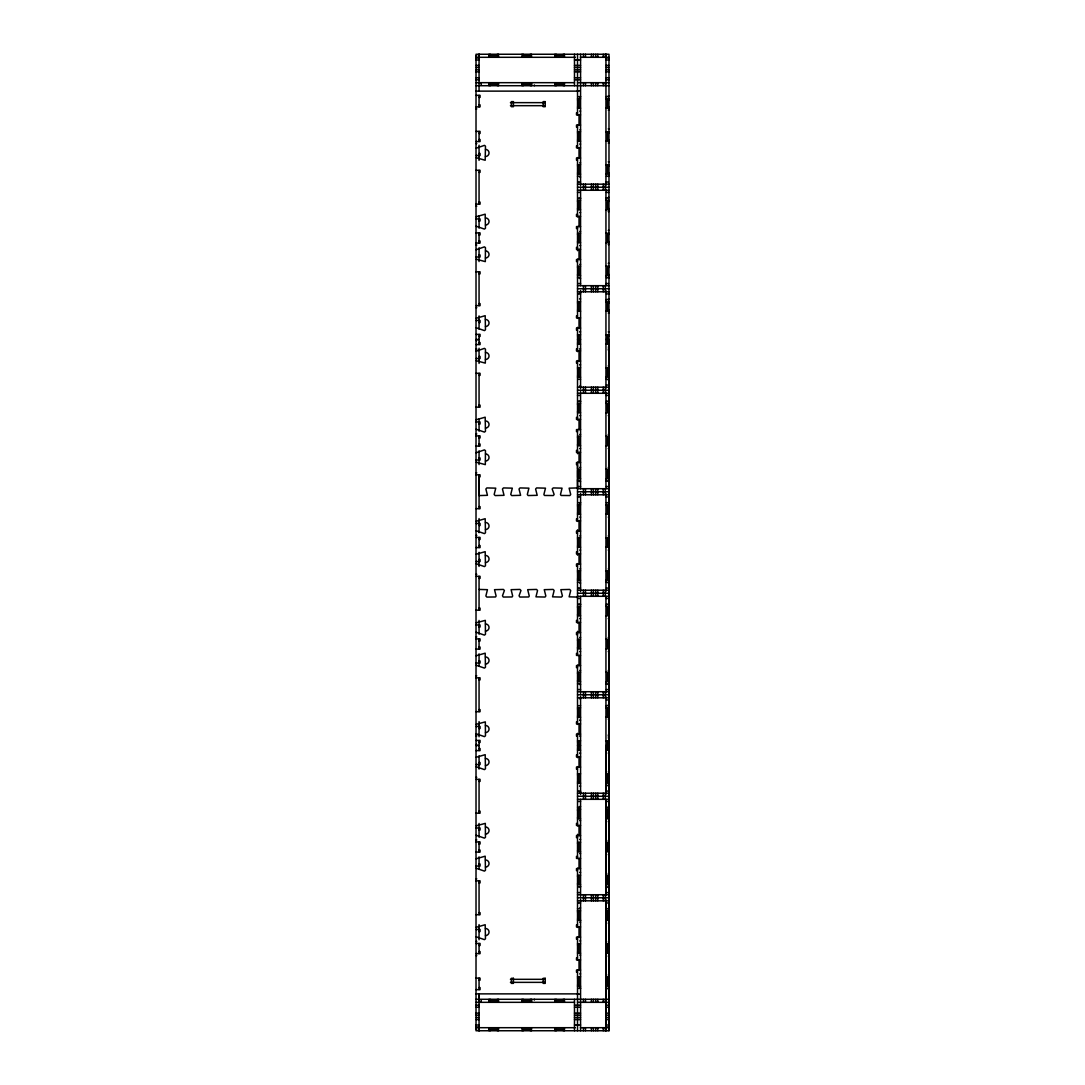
<?xml version="1.0" encoding="UTF-8"?>
<svg xmlns="http://www.w3.org/2000/svg" width="1085" height="1085" viewBox="0 0 1085 1085"><rect width="100%" height="100%" fill="white"/><g stroke="black" fill="none" stroke-linecap="round" stroke-linejoin="round"><path stroke-width="1.5" d="M479.055 1000.641L479.055 993.874M479.055 57.302L479.055 54.25L479.055 91.126M577.518 735.861L576.501 736.118L576.501 734.097L580.57 734.097M605.945 899.289L605.945 1030.75L605.945 900.821M605.945 895.898L605.945 799.591M605.945 794.518L605.945 745.517L608.983 745.517M605.945 57.302L605.945 54.25L605.945 185.711M608.983 335.93L607.464 335.93L607.464 340.134L607.464 343.036L608.983 343.036M607.464 343.036L607.464 339.483M608.983 1030.75L608.983 54.25L476.017 54.25L476.017 1030.75L608.983 1030.75L608.983 339.483L605.945 339.483M577.518 597.076L569.123 596.845L570.71 590.511L569.693 589.426L560.837 589.67L562.423 596.004L561.406 597.076L552.55 596.845L554.137 590.511L553.119 589.426L544.25 589.67L545.836 596.004L545.063 597.048L535.963 596.845L537.55 590.511L536.533 589.426L527.676 589.67L529.263 596.004L528.707 596.967L519.81 597.048L519.064 595.773L520.976 590.511L519.959 589.426L511.103 589.67L512.676 596.004L512.12 596.967L503.237 597.048L502.491 595.773L504.389 590.511L503.386 589.426L494.516 589.67L496.103 596.004L495.547 596.967L486.88 597.076L485.877 596.004L487.45 589.67L479.055 589.426M476.017 474.823L480.072 474.823L480.072 476.858L479.055 476.858L479.055 495.574L487.45 495.33L485.877 488.996L486.88 487.924L495.75 488.155L494.163 494.489L495.167 495.574L504.037 495.33L502.45 488.996L503.467 487.924L512.323 488.155L510.737 494.489L511.754 495.574L520.61 495.33L519.023 488.996L520.04 487.924L528.91 488.155L527.324 494.489L528.097 495.547L537.197 495.33L535.61 488.996L536.627 487.924L545.484 488.155L543.897 494.489L544.453 495.465L553.35 495.547L554.137 494.489L552.184 488.996L553.201 487.924L562.057 488.155L560.484 494.489L561.04 495.465L569.923 495.547L570.71 494.489L569.123 488.155L577.518 487.924L577.518 464.597L576.501 464.597L576.501 462.563L580.57 462.549M476.234 622.79L485.32 620.362L485.47 634.305L484.466 635.132L476.084 632.23M476.234 724.292L485.32 721.878L485.47 735.806L484.466 736.647L476.084 733.745M476.234 825.793L485.32 823.379L485.47 837.322L484.466 838.149L476.084 835.247M476.084 249.753L484.466 246.851L485.47 247.678L485.32 261.621L476.234 259.207M476.084 351.255L484.466 348.353L485.47 349.194L485.32 363.122L476.234 360.708M476.084 452.77L484.466 449.868L485.47 450.695L485.32 464.638L476.234 462.21M476.084 554.272L485.185 551.668L485.47 565.773L484.466 566.601L476.084 563.698M476.084 148.238L484.466 145.349L485.47 146.177L485.185 160.268L476.084 157.678M476.084 216.783L485.185 214.179L485.47 228.27L484.466 229.098L476.084 226.209M476.084 318.285L485.185 315.681L485.47 329.786L484.466 330.613L476.084 327.711M476.084 419.786L485.185 417.196L485.47 431.287L484.466 432.115L476.084 429.226M476.084 521.302L485.185 518.698L485.47 532.789L484.466 533.63L476.084 530.728M476.084 655.774L485.185 653.184L485.47 667.275L484.466 668.102L476.084 665.213M476.084 757.289L485.185 754.685L485.47 768.79L484.466 769.618L476.084 766.715M476.084 858.791L485.185 856.187L485.47 870.292L484.466 871.119L476.084 868.217M476.084 927.322L485.185 924.732L485.47 938.823L484.466 939.651L476.084 936.762M476.017 55.769L476.776 55.769M554.788 55.769L563.291 55.769L563.291 54.25M476.017 57.302L575.321 57.302M580.38 57.302L608.983 57.302M476.017 57.966L479.055 57.966M605.945 57.966L608.983 57.966M476.017 60.001L479.055 60.001M574.48 60.001L580.57 60.001M605.945 60.001L608.983 60.001M476.017 65.425L479.055 65.425M574.48 65.412L580.57 65.425M605.945 65.425L608.983 65.425M476.017 67.46L479.055 67.46M574.48 67.446L580.57 67.46M605.945 67.46L608.983 67.46M476.017 69.82L479.055 69.82M574.48 69.82L580.57 69.82M605.945 69.82L608.983 69.82M476.017 71.841L479.055 71.841M574.48 71.841L580.57 71.841M605.945 71.841L608.983 71.841M476.017 77.767L479.055 77.767M574.48 77.767L580.57 77.767M605.945 77.767L608.983 77.767M476.017 79.802L479.055 79.802M574.48 79.802L580.57 79.802M605.945 79.802L608.983 79.802M476.017 82.677L574.48 82.677M577.518 82.677L608.983 82.677M488.847 84.196L497.35 84.196L497.35 85.715M521.817 84.196L531.718 84.196M554.788 84.196L563.291 84.196L563.291 85.715M476.017 85.715L608.983 85.715M577.518 90.909L580.055 90.909M476.017 91.126L577.518 91.126M476.017 95.358L480.072 95.358L480.072 97.392L479.055 97.392M608.224 95.887L608.983 95.887M578.02 96.646L580.57 96.646M605.945 96.646L608.482 96.646M579.797 96.904L580.57 96.904M577.518 98.789L580.57 98.789M605.945 98.749L608.983 98.789M577.518 99.942L579.037 99.942L579.037 107.049L577.518 107.049M608.983 99.942L607.464 99.942L607.464 107.049L608.983 107.049M510.438 102.641L545.212 102.641M479.055 104.838L480.072 104.838L480.072 106.859L476.017 106.859M510.438 105.679L545.212 105.679M577.518 108.215L580.57 108.215M605.945 108.215L608.983 108.256M476.017 108.893L476.776 108.893M608.224 110.1L608.983 110.1M579.797 111.118L580.57 111.118M577.518 112.867L576.501 112.867L576.501 114.901L580.57 114.915M580.57 125.06L576.501 125.046L576.501 127.081L577.518 127.081M608.224 128.857L608.983 128.857M579.797 129.875L580.57 129.875M476.017 131.393L480.072 131.393L480.072 133.428L479.055 133.428M577.518 131.76L580.57 131.719M605.945 131.719L608.983 131.76M577.518 132.912L579.037 132.912L579.037 140.019L577.518 140.019M608.983 132.912L607.464 132.912L607.464 140.019L608.983 140.019M479.055 139.517L480.072 139.517L480.072 141.552L476.017 141.552M577.518 141.226L580.57 141.186M605.945 141.186L608.983 141.186M608.224 143.071L608.983 143.071M476.017 143.573L476.776 143.573M579.797 144.088L580.57 144.088M577.518 145.865L576.501 145.865L576.501 147.886L580.57 147.886M479.055 153.473L480.072 153.473L480.072 155.508L476.017 155.508M580.57 158.03L576.501 158.044L576.501 160.065L577.518 160.065M608.224 161.828L608.983 161.828M579.797 162.845L580.57 162.845M577.518 164.73L580.57 164.689M605.945 164.73L608.983 164.73M577.518 165.896L579.037 165.896L579.037 173.003L577.518 173.003M608.983 165.896L607.464 165.896L607.464 173.003L608.983 173.003M476.017 170.304L480.072 170.304L480.072 172.339L479.055 172.339M577.518 174.156L580.57 174.156M605.945 174.156L608.983 174.156M608.224 176.041L608.983 176.041M577.518 176.299L580.055 176.299M606.447 176.299L608.983 176.299M579.797 177.058L580.57 177.058M578.02 182.036L580.57 182.036M605.945 182.036L608.482 182.036M577.518 184.179L608.983 184.179M577.518 187.23L608.983 187.23M577.518 190.268L608.983 190.268M577.518 192.411L580.055 192.411M606.447 192.411L608.983 192.411M608.224 197.389L608.983 197.389M578.02 198.148L580.57 198.148M605.945 198.148L608.482 198.148M579.797 198.406L580.57 198.406M577.518 200.291L580.57 200.291M605.945 200.25L608.983 200.291M577.518 201.457L579.037 201.457L579.037 208.564L577.518 208.564M608.983 201.457L607.464 201.457L607.464 208.564L608.983 208.564M479.055 202.108L480.072 202.108L480.072 204.143L476.017 204.143M476.017 206.177L476.776 206.177M577.518 209.758L580.57 209.717M605.945 209.717L608.983 209.758M608.224 211.602L608.983 211.602M579.797 212.619L580.57 212.619M577.518 214.382L576.501 214.382L576.501 216.403L580.57 216.417M476.017 218.939L480.072 218.939L480.072 220.974L479.055 220.974M580.57 226.562L576.501 226.562L576.501 228.582L577.518 228.582M608.224 230.359L608.983 230.359M579.797 231.376L580.57 231.376M476.017 232.909L480.072 232.909L480.072 234.93L479.055 234.93M577.518 233.261L580.57 233.221M605.945 233.261L608.983 233.261M577.518 234.428L579.037 234.428L579.037 241.535L577.518 241.535M608.983 234.428L607.464 234.428L607.464 241.535L608.983 241.535M479.055 241.019L480.072 241.019L480.072 243.054L476.017 243.054M577.518 242.728L580.57 242.687M605.945 242.687L608.983 242.728M608.224 244.573L608.983 244.573M476.017 245.088L476.776 245.088M579.797 245.59L580.57 245.59M577.518 247.366L576.501 247.366L576.501 249.401L580.57 249.387M479.055 254.975L480.072 254.975L480.072 257.009L476.017 257.009M580.57 259.546L576.501 259.546L576.501 261.58L577.518 261.58M608.224 263.343L608.983 263.343M579.797 264.347L580.57 264.347M577.518 266.245L580.57 266.245M605.945 266.191L608.983 266.245M577.518 267.398L579.037 267.398L579.037 274.505L577.518 274.505M608.983 267.398L607.464 267.398L607.464 274.505L608.983 274.505M476.017 271.82L480.072 271.82L480.072 273.84L479.055 273.84M577.518 275.698L580.57 275.658M605.945 275.658L608.983 275.658M608.224 277.543L608.983 277.543M577.518 277.801L580.055 277.801M606.447 277.801L608.983 277.801M579.797 278.56L580.57 278.56M578.02 283.551L580.57 283.551M605.945 283.551L608.482 283.551M577.518 285.68L608.983 285.68M577.518 288.732L608.983 288.732M577.518 291.784L608.983 291.784M579.797 292.787L580.57 292.787M578.02 293.913L580.57 293.913M606.447 293.913L608.983 293.913M579.553 298.904L580.57 298.904M608.224 298.904L608.983 298.904M605.945 299.663L608.482 299.663M577.518 301.806L580.57 301.806M605.945 301.806L608.983 301.806M577.518 302.959L579.037 302.959M608.983 302.959L607.464 302.959L607.464 310.066L608.983 310.066M479.055 303.624L480.072 303.624L480.072 305.644L476.017 305.644M476.017 307.679L476.776 307.679M577.518 310.066L579.037 310.066L579.037 301.562M577.518 311.219L580.57 311.219M605.945 311.219L608.983 311.219M608.224 313.104L608.983 313.104M577.518 315.884L576.501 315.884L576.501 317.919L580.57 317.919M476.017 320.455L480.072 320.455L480.072 322.489L479.055 322.489M577.518 328.077L580.57 328.077M577.518 330.098L576.501 330.098L576.501 328.063L579.037 328.063L579.037 317.919M579.553 331.874L580.57 331.874M608.224 331.874L608.983 331.874M476.017 334.411L480.072 334.411L480.072 336.445L479.055 336.445M577.518 334.736L580.57 334.777M605.945 334.736L608.983 334.777M577.518 335.93L579.037 335.93L579.037 343.036L577.518 343.036M476.017 339.483L479.055 339.483M577.518 339.483L580.57 339.483M476.017 340.5L476.776 340.5M608.224 340.5L608.983 340.5M479.055 342.534L480.072 342.534L480.072 344.555L476.017 344.555M577.518 344.203L580.57 344.203M605.945 344.243L608.983 344.203M608.224 347.105L608.983 347.105M476.017 348.963L476.776 348.963M577.518 348.868L576.501 348.868L576.501 350.903L579.037 350.903L579.037 361.061M579.553 348.963L580.57 348.963M608.224 348.963L608.983 348.963M476.017 349.98L476.776 349.98M608.224 349.98L608.983 349.98M577.518 350.903L580.57 350.903M479.055 356.49L480.072 356.49L480.072 358.525L476.017 358.525M580.57 361.047L576.501 361.061L576.501 363.082L577.518 363.082M579.553 364.845L580.57 364.845M608.224 365.862L608.983 365.862M577.518 367.747L580.57 367.747M605.945 367.747L608.983 367.707M577.518 368.9L579.037 368.9M608.983 368.9L607.464 368.9L607.464 376.007L608.983 376.007M476.017 373.321L480.072 373.321L480.072 375.356L479.055 375.356M577.518 376.007L579.037 376.007L579.037 367.517M577.518 377.173L580.57 377.214M605.945 377.214L608.983 377.173M578.02 379.316L580.57 379.316M605.945 379.316L608.482 379.316M608.224 380.075L608.983 380.075M606.447 385.053L608.983 385.053M579.797 385.921L580.57 385.921M577.518 387.196L608.983 387.196M577.518 390.234L608.983 390.234M577.518 393.285L608.983 393.285M577.518 395.428L580.055 395.428M605.945 395.428L608.482 395.428M578.02 401.165L580.57 401.165M606.447 401.165L608.983 401.165M579.797 401.423L580.57 401.423M608.224 401.423L608.983 401.423M577.518 403.308L580.57 403.308M605.945 403.308L608.983 403.308M577.518 404.461L579.037 404.461L579.037 411.568L577.518 411.568M608.983 404.461L607.464 404.461L607.464 411.568L608.983 411.568M479.055 405.125L480.072 405.125L480.072 407.16L476.017 407.16M577.518 412.734L580.57 412.734M605.945 412.775L608.983 412.734M579.797 415.636L580.57 415.636M608.224 415.636L608.983 415.636M577.518 417.386L576.501 417.386L576.501 419.42L580.57 419.434M476.017 421.957L480.072 421.957L480.072 423.991L479.055 423.991M580.57 429.579L576.501 429.579L576.501 431.599L577.518 431.599M476.017 433.892L476.776 433.892M579.797 434.393L580.57 434.393M608.224 434.393L608.983 434.393M476.017 435.912L480.072 435.912L480.072 437.947L479.055 437.947M577.518 436.279L580.57 436.238M605.945 436.279L608.983 436.279M577.518 437.445L579.037 437.445L579.037 444.552L577.518 444.552M608.983 437.445L607.464 437.445L607.464 444.552L608.983 444.552M479.055 444.036L480.072 444.036L480.072 446.071L476.017 446.071M577.518 445.704L580.57 445.704M605.945 445.745L608.983 445.704M579.797 448.607L580.57 448.607M608.224 448.607L608.983 448.607M577.518 450.383L576.501 450.383L576.501 452.418L580.57 452.404M479.055 457.992L480.072 457.992L480.072 460.026L476.017 460.026M579.797 467.364L580.57 467.364M608.224 467.364L608.983 467.364M580.57 469.249L577.518 469.249L577.518 462.061M605.945 469.249L608.983 469.249M608.983 470.415L607.464 470.415L607.464 477.522L608.983 477.522M476.017 472.802L476.776 472.802M580.57 478.675L577.518 478.716L577.518 521.437M605.945 478.716L608.983 478.675M577.518 480.818L580.055 480.818M605.945 480.818L608.482 480.818M579.797 481.577L580.57 481.577M608.224 481.577L608.983 481.577M578.02 486.555L580.57 486.555M606.447 486.555L608.983 486.555M577.518 488.698L608.983 488.698M577.518 491.749L608.983 491.749M577.518 494.787L608.983 494.787M577.518 496.93L580.055 496.93M605.945 496.93L608.482 496.93M578.02 502.68L580.57 502.68M606.447 502.68L608.983 502.68M579.797 502.925L580.57 502.925M608.224 502.925L608.983 502.925M577.518 504.81L580.57 504.81M605.945 504.81L608.983 504.81M577.518 505.976L579.037 505.976L579.037 513.083L577.518 513.083M608.983 505.976L607.464 505.976L607.464 513.083L608.983 513.083M479.055 506.641L480.072 506.641L480.072 508.662L476.017 508.662M577.518 514.276L580.57 514.236M605.945 514.276L608.983 514.236M579.797 517.138L580.57 517.138M608.224 517.138L608.983 517.138M577.518 518.901L576.501 518.901L576.501 520.936L580.57 520.936M476.017 523.472L480.072 523.472L480.072 525.493L479.055 525.493M580.57 531.094L576.501 531.08L576.501 533.115L577.518 533.115M476.017 535.393L476.776 535.393M579.797 535.909L580.57 535.909M608.224 535.909L608.983 535.909M476.017 537.428L480.072 537.428L480.072 539.448L479.055 539.448M577.518 537.794L580.57 537.794M605.945 537.794L608.983 537.74M577.518 538.947L579.037 538.947L579.037 546.053L577.518 546.053M608.983 538.947L607.464 538.947L607.464 546.053L608.983 546.053M479.055 545.552L480.072 545.552L480.072 547.572L476.017 547.572M577.518 547.206L580.57 547.206M605.945 547.26L608.983 547.206M579.797 550.109L580.57 550.109M608.224 550.109L608.983 550.109M577.518 551.885L576.501 551.885L576.501 553.92L580.57 553.906M479.055 559.507L480.072 559.507L480.072 561.528L476.017 561.528M580.57 564.064L576.501 564.064L576.501 566.099L577.518 566.099M579.797 568.879L580.57 568.879M608.224 568.879L608.983 568.879M577.518 570.764L580.57 570.764M605.945 570.764L608.983 570.764M577.518 571.917L579.037 571.917L579.037 579.024L577.518 579.024M608.983 571.917L607.464 571.917L607.464 579.024L608.983 579.024M476.017 574.304L476.776 574.304M476.017 576.338L480.072 576.338L480.072 578.359L479.055 578.359M577.518 580.19L580.57 580.19M605.945 580.231L608.983 580.19M577.518 582.319L580.055 582.319M605.945 582.319L608.482 582.319M579.797 583.093L580.57 583.093M608.224 583.093L608.983 583.093M578.02 588.07L580.57 588.07M606.447 588.07L608.983 588.07M577.518 590.213L608.983 590.213M577.518 593.251L608.983 593.251M577.518 596.302L608.983 596.302M577.518 598.445L580.055 598.445M605.945 598.445L608.482 598.445M578.02 604.182L580.57 604.182M606.447 604.182L608.983 604.182M579.797 604.44L580.57 604.44M608.224 604.44L608.983 604.44M577.518 606.325L580.57 606.325M605.945 606.325L608.983 606.325M577.518 607.478L579.037 607.478L579.037 614.585L577.518 614.585M608.983 607.478L607.464 607.478L607.464 614.585L608.983 614.585M479.055 608.142L480.072 608.142L480.072 610.177L476.017 610.177M577.518 615.792L580.57 615.751M605.945 615.751L608.983 615.751M579.797 618.653L580.57 618.653M608.224 618.653L608.983 618.653M577.518 620.403L576.501 620.403L576.501 622.437L580.57 622.451M476.017 624.974L480.072 624.974L480.072 627.008L479.055 627.008M580.57 632.596L576.501 632.582L576.501 634.616L577.518 634.616M476.017 636.895L476.776 636.895M579.797 637.41L580.57 637.41M608.224 637.41L608.983 637.41M476.017 638.929L480.072 638.929L480.072 640.964L479.055 640.964M577.518 639.296L580.57 639.296M605.945 639.296L608.983 639.255M577.518 640.448L579.037 640.448L579.037 647.555L577.518 647.555M608.983 640.448L607.464 640.448L607.464 647.555L608.983 647.555M479.055 647.053L480.072 647.053L480.072 649.088L476.017 649.088M577.518 648.762L580.57 648.721M605.945 648.762L608.983 648.721M579.797 651.624L580.57 651.624M608.224 651.624L608.983 651.624M577.518 653.401L576.501 653.401L576.501 655.421L580.57 655.421M479.055 661.009L480.072 661.009L480.072 663.043L476.017 663.043M580.57 665.566L576.501 665.58L576.501 667.614L577.518 667.614M579.797 670.381L580.57 670.381M608.224 670.381L608.983 670.381M577.518 672.266L580.57 672.225M605.945 672.266L608.983 672.266M577.518 673.432L579.037 673.432L579.037 680.539L577.518 680.539M608.983 673.432L607.464 673.432L607.464 680.539L608.983 680.539M476.017 675.819L476.776 675.819M476.017 677.84L480.072 677.84L480.072 679.875L479.055 679.875M577.518 681.692L580.57 681.692M605.945 681.692L608.983 681.692M577.518 683.835L580.055 683.835M605.945 683.835L608.482 683.835M579.797 684.594L580.57 684.594M608.224 684.594L608.983 684.594M578.02 689.572L580.57 689.572M606.447 689.572L608.983 689.572M577.518 691.715L608.983 691.715M577.518 694.766L608.983 694.766M577.518 697.804L608.983 697.804M579.797 698.821L580.57 698.821M606.447 699.947L608.983 699.947M608.224 704.924L608.983 704.924M578.02 705.684L580.57 705.684M605.945 705.684L608.482 705.684M578.02 707.786L580.57 707.786L577.518 707.827M608.224 707.786L605.945 707.786L608.983 707.827M577.518 708.993L579.037 708.993L579.037 717.483M608.983 708.993L607.464 708.993L607.464 716.1L608.983 716.1M479.055 709.644L480.072 709.644L480.072 711.679L476.017 711.679M577.518 716.1L579.037 716.1M577.518 717.293L580.57 717.253M605.945 717.253L608.983 717.293M608.224 719.138L608.983 719.138M579.553 720.155L580.57 720.155M577.518 721.918L576.501 721.918L576.501 723.939L580.57 723.953M476.017 726.475L480.072 726.475L480.072 728.51L479.055 728.51M476.017 735.02L476.776 735.02M608.224 735.02L608.983 735.02M476.017 736.037L476.776 736.037M579.553 736.037L580.57 736.037M608.224 736.037L608.983 736.037M608.224 737.895L608.983 737.895M476.017 740.445L480.072 740.445L480.072 742.466L479.055 742.466M577.518 740.797L580.57 740.797M605.945 740.757L608.983 740.797M577.518 741.964L579.037 741.964L579.037 749.07L577.518 749.07M608.983 741.964L607.464 741.964L607.464 749.07L608.983 749.07M476.017 744.5L476.776 744.5M608.224 744.5L608.983 744.5M476.017 745.517L479.055 745.517M577.518 745.517L580.57 745.517M479.055 748.555L480.072 748.555L480.072 750.589L476.017 750.589M577.518 750.223L580.57 750.223M605.945 750.223L608.983 750.223M579.553 753.126L580.57 753.126M608.224 753.126L608.983 753.126M577.518 754.902L576.501 754.902L576.501 756.937L580.57 756.923M479.055 762.511L480.072 762.511L480.072 764.545L476.017 764.545M580.57 767.081L576.501 767.081L576.501 769.116L577.518 769.116M608.224 771.896L608.983 771.896M577.518 773.781L580.57 773.781M605.945 773.781L608.983 773.781M577.518 774.934L579.037 774.934L579.037 783.438M608.983 774.934L607.464 774.934L607.464 782.041L608.983 782.041M476.017 777.321L476.776 777.321M476.017 779.356L480.072 779.356L480.072 781.376L479.055 781.376M577.518 782.041L579.037 782.041M577.518 783.248L580.57 783.194M605.945 783.248L608.983 783.194M605.945 785.337L608.482 785.337M579.553 786.096L580.57 786.096M608.224 786.096L608.983 786.096M578.02 791.087L580.57 791.087M606.447 791.087L608.983 791.087M579.797 791.955L580.57 791.955M579.797 792.213L580.57 792.213M577.518 793.216L608.983 793.216M577.518 796.268L608.983 796.268M577.518 799.319L608.983 799.319M578.02 801.449L580.57 801.449M605.945 801.449L608.482 801.449M579.797 806.44L580.57 806.44M577.518 807.199L580.055 807.199M606.447 807.199L608.983 807.199M608.224 807.457L608.983 807.457M579.797 809.302L577.518 809.302L580.57 809.342M606.705 809.302L608.983 809.302L605.945 809.342M577.518 810.495L579.037 810.495L579.037 817.602L577.518 817.602M608.983 810.495L607.464 810.495L607.464 817.602L608.983 817.602M479.055 811.16L480.072 811.16L480.072 813.18L476.017 813.18M577.518 818.755L580.57 818.809M605.945 818.755L608.983 818.755M579.797 820.653L580.57 820.653M608.224 821.657L608.983 821.657M577.518 823.42L576.501 823.42L576.501 825.454L580.57 825.454M476.017 827.991L480.072 827.991L480.072 830.025L479.055 830.025M580.57 835.613L576.501 835.599L576.501 837.634L577.518 837.634M579.797 839.41L580.57 839.41M476.017 839.912L476.776 839.912M608.224 840.427L608.983 840.427M476.017 841.946L480.072 841.946L480.072 843.981L479.055 843.981M577.518 842.272L580.57 842.313M605.945 842.313L608.983 842.272M577.518 843.465L579.037 843.465L579.037 850.572L577.518 850.572M608.983 843.465L607.464 843.465L607.464 850.572L608.983 850.572M479.055 850.07L480.072 850.07L480.072 852.091L476.017 852.091M577.518 851.739L580.57 851.779M605.945 851.779L608.983 851.739M579.797 853.624L580.57 853.624M608.224 854.641L608.983 854.641M577.518 856.418L576.501 856.418L576.501 858.438L580.57 858.438M479.055 864.026L480.072 864.026L480.072 866.061L476.017 866.061M580.57 868.583L576.501 868.597L576.501 870.618L577.518 870.618M579.797 872.381L580.57 872.381M608.224 873.398L608.983 873.398M577.518 875.242L580.57 875.283M605.945 875.283L608.983 875.283M577.518 876.436L579.037 876.436L579.037 883.543L577.518 883.543M608.983 876.436L607.464 876.436L607.464 883.543L608.983 883.543M476.017 878.823L476.776 878.823M476.017 880.857L480.072 880.857L480.072 882.892L479.055 882.892M577.518 884.709L580.57 884.709M605.945 884.75L608.983 884.709M579.797 886.594L580.57 886.594M578.02 886.852L580.57 886.852M605.945 886.852L608.482 886.852M608.224 887.611L608.983 887.611M577.518 892.589L580.055 892.589M606.447 892.589L608.983 892.589M577.518 894.732L608.983 894.732M577.518 897.77L608.983 897.77M577.518 900.821L608.983 900.821M578.02 902.964L580.57 902.964M605.945 902.964L608.482 902.964M579.797 907.942L580.57 907.942M577.518 908.701L580.055 908.701M606.447 908.701L608.983 908.701M608.224 908.959L608.983 908.959M577.518 910.803L579.797 910.803M606.705 910.803L608.983 910.803M577.518 910.844L580.57 910.844M605.945 910.844L608.983 910.844M577.518 911.997L579.037 911.997L579.037 919.103L577.518 919.103M608.983 911.997L607.464 911.997L607.464 919.103L608.983 919.103M479.055 912.661L480.072 912.661L480.072 914.696L476.017 914.696M577.518 920.27L580.57 920.27M605.945 920.27L608.983 920.27M578.278 920.311L580.57 920.311M605.945 920.311L608.224 920.311M579.797 922.155L580.57 922.155M608.224 923.172L608.983 923.172M577.518 924.922L576.501 924.922L576.501 926.956L580.57 926.97M476.017 929.492L480.072 929.492L480.072 931.527L479.055 931.527M580.57 937.115L576.501 937.115L576.501 939.135L577.518 939.135M579.797 940.912L580.57 940.912M476.017 941.427L476.776 941.427M608.224 941.929L608.983 941.929M476.017 943.448L480.072 943.448L480.072 945.483L479.055 945.483M579.797 943.774L577.518 943.774L580.57 943.814M606.705 943.774L608.983 943.774L605.945 943.814M577.518 944.981L579.037 944.981L579.037 952.087L577.518 952.087M608.983 944.981L607.464 944.981L607.464 952.087L608.983 952.087M479.055 951.572L480.072 951.572L480.072 953.606L476.017 953.606M577.518 953.24L580.57 953.24M605.945 953.281L608.983 953.24M579.797 955.125L580.57 955.125M476.017 955.641L476.776 955.641M608.224 956.143L608.983 956.143M577.518 957.919L576.501 957.919L576.501 959.954L580.57 959.94M580.57 970.085L576.501 970.098L576.501 972.133L577.518 972.133M579.797 973.882L580.57 973.882M608.224 974.9L608.983 974.9M577.518 976.744L580.57 976.785M605.945 976.785L608.983 976.785M476.017 978.141L480.072 978.141L480.072 980.162L479.055 980.162M577.518 977.951L579.037 977.951L579.037 985.058L577.518 985.058M608.983 977.951L607.464 977.951L607.464 985.058L608.983 985.058M510.438 979.321L545.212 979.321M510.438 982.359L545.212 982.359M577.518 986.211L580.57 986.211M605.945 986.211L608.983 986.211M479.055 987.608L480.072 987.608L480.072 989.642L476.017 989.642M579.797 988.096L580.57 988.096M578.02 988.354L580.57 988.354M605.945 988.354L608.482 988.354M608.224 989.113L608.983 989.113M476.017 993.874L577.518 993.874M577.518 994.091L580.055 994.091M476.017 999.285L608.983 999.285M488.847 1000.804L497.35 1000.804L497.35 999.285M521.817 1000.804L531.718 1000.804M554.788 1000.804L563.291 1000.804L563.291 999.285M476.017 1002.323L574.48 1002.323M577.518 1002.323L608.983 1002.323M476.017 1005.198L479.055 1005.198M574.48 1005.198L580.57 1005.198M605.945 1005.198L608.983 1005.198M476.017 1007.233L479.055 1007.233M574.48 1007.233L580.57 1007.233M605.945 1007.233L608.983 1007.233M476.017 1013.159L479.055 1013.159M574.48 1013.159L580.57 1013.159M605.945 1013.159L608.983 1013.159M476.017 1015.18L479.055 1015.18M574.48 1015.18L580.57 1015.18M605.945 1015.18L608.983 1015.18M476.017 1017.54L479.055 1017.54M574.48 1017.554L580.57 1017.54M605.945 1017.54L608.983 1017.54M476.017 1019.574L479.055 1019.574M574.48 1019.588L580.57 1019.574M605.945 1019.574L608.983 1019.574M476.017 1024.999L479.055 1024.999M574.48 1024.999L580.57 1024.999M605.945 1024.999L608.983 1024.999M476.017 1027.034L479.055 1027.034L479.055 1030.75L479.055 993.874M605.945 1027.034L608.983 1027.034M476.017 1027.698L575.321 1027.698M580.38 1027.698L608.983 1027.698M476.017 1029.231L476.776 1029.231M554.788 1029.231L563.291 1029.231L563.291 1030.75M605.945 189.102L605.945 285.68M605.945 290.482L605.945 388.552M605.945 391.929L605.945 488.698M605.945 493.444L605.945 591.556M605.945 596.302L605.945 693.071M605.945 696.448L605.945 793.216M605.945 799.319L605.945 894.732M605.267 54.25L605.267 57.302M605.267 82.677L605.267 85.715M605.267 184.179L605.267 190.268M605.267 285.68L605.267 291.784M605.267 387.196L605.267 393.285M605.267 488.698L605.267 494.787M605.267 590.213L605.267 596.302M605.267 691.715L605.267 697.804M605.267 793.216L605.267 799.319M605.267 894.732L605.267 900.821M605.267 999.285L605.267 1002.323M605.267 1027.698L605.267 1030.75M603.233 54.25L603.233 57.302M603.233 82.677L603.233 85.715M603.233 184.179L603.233 190.268M603.233 285.68L603.233 291.784M603.233 387.196L603.233 393.285M603.233 488.698L603.233 494.787M603.233 590.213L603.233 596.302M603.233 691.715L603.233 697.804M603.233 793.216L603.233 799.319M603.233 894.732L603.233 900.821M603.233 999.285L603.233 1002.323M603.233 1027.698L603.246 1030.75M597.808 54.25L597.808 57.302M597.808 82.677L597.808 85.715M597.808 184.179L597.808 190.268M597.808 285.68L597.808 291.784M597.808 387.196L597.808 393.285M597.808 488.698L597.808 494.787M597.808 590.213L597.808 596.302M597.808 691.715L597.808 697.804M597.808 793.216L597.808 799.319M597.808 894.732L597.808 900.821M597.808 999.285L597.808 1002.323M597.808 1027.698L597.821 1030.75M595.773 54.25L595.773 57.302M595.773 82.677L595.773 85.715M595.773 184.179L595.773 190.268M595.773 285.68L595.773 291.784M595.773 387.196L595.773 393.285M595.773 488.698L595.773 494.787M595.773 590.213L595.773 596.302M595.773 691.715L595.773 697.804M595.773 793.216L595.773 799.319M595.773 894.732L595.773 900.821M595.773 999.285L595.773 1002.323M595.773 1027.698L595.773 1030.75M593.427 54.25L593.427 57.302M593.427 82.677L593.427 85.715M593.427 184.179L593.427 190.268M593.427 285.68L593.427 291.784M593.427 387.196L593.427 393.285M593.427 488.698L593.427 494.787M593.427 590.213L593.427 596.302M593.427 691.715L593.427 697.804M593.427 793.216L593.427 799.319M593.427 894.732L593.427 900.821M593.427 999.285L593.427 1002.323M593.427 1027.698L593.427 1030.75M591.393 54.25L591.393 57.302M591.393 82.677L591.393 85.715M591.393 184.179L591.393 190.268M591.393 285.68L591.393 291.784M591.393 387.196L591.393 393.285M591.393 488.698L591.393 494.787M591.393 590.213L591.393 596.302M591.393 691.715L591.393 697.804M591.393 793.216L591.393 799.319M591.393 894.732L591.393 900.821M591.393 999.285L591.393 1002.323M591.393 1027.698L591.406 1030.75M585.48 54.25L585.466 57.302M585.48 82.677L585.48 85.715M585.48 184.179L585.48 190.268M585.48 285.68L585.48 291.784M585.48 387.196L585.48 393.285M585.48 488.698L585.48 494.787M585.48 590.213L585.48 596.302M585.48 691.715L585.48 697.804M585.48 793.216L585.48 799.319M585.48 894.732L585.48 900.821M585.48 999.285L585.48 1002.323M585.466 1027.698L585.48 1030.75M583.445 54.25L583.445 57.302M583.445 82.677L583.445 85.715M583.445 184.179L583.445 190.268M583.445 285.68L583.445 291.784M583.445 387.196L583.445 393.285M583.445 488.698L583.445 494.787M583.445 590.213L583.445 596.302M583.445 691.715L583.445 697.804M583.445 793.216L583.445 799.319M583.445 894.732L583.445 900.821M583.445 999.285L583.445 1002.323M583.445 1027.698L583.445 1030.75M580.57 54.25L580.57 185.738M580.57 188.668L580.57 285.68M580.57 290.482L580.57 388.647M580.57 391.671L580.57 488.792M580.57 493.444L580.57 591.556M580.57 596.302L580.57 693.329M580.57 696.353L580.57 794.518M580.57 799.319L580.57 896.332M580.57 899.262L580.57 1030.75M579.037 114.901L579.037 125.046M579.037 147.886L579.037 158.044M579.037 216.403L579.037 226.562M579.037 249.401L579.037 259.546M579.037 419.42L579.037 429.579M579.037 452.418L579.037 462.563M579.037 520.936L579.037 531.08M579.037 553.92L579.037 564.064M579.037 622.437L579.037 632.582M579.037 655.421L579.037 665.58M579.037 723.939L579.037 734.097M579.037 756.937L579.037 767.081M579.037 825.454L579.037 835.599M579.037 858.438L579.037 868.597M579.037 926.956L579.037 937.115M579.037 959.954L579.037 970.098M577.518 54.25L577.518 115.281M577.518 124.897L577.518 147.886M577.518 157.528L577.518 216.919M577.518 226.562L577.518 250.662M577.518 259.044L577.518 318.42M577.518 327.344L577.518 351.635M577.518 360.545L577.518 419.936M577.518 429.579L577.518 453.679M577.518 529.805L577.518 555.194M577.518 563.563L577.518 622.939M577.518 631.321L577.518 655.421M577.518 665.064L577.518 724.454M577.518 733.365L577.518 757.655M577.518 766.58L577.518 825.956M577.518 834.338L577.518 858.438M577.518 868.081L577.518 927.472M577.518 937.115L577.518 960.103M577.518 969.719L577.518 1030.75M574.48 54.25L574.48 85.715M574.48 999.285L574.48 1030.75M564.458 54.25L564.458 57.302M564.458 82.677L564.458 85.715M564.458 999.285L564.458 1002.323M564.458 1027.698L564.458 1030.75M556.185 54.25L556.185 55.769M556.185 84.196L556.185 85.715M556.185 999.285L556.185 1000.804M556.185 1029.231L556.185 1030.75M554.991 54.25L555.032 57.302M555.032 82.677L555.032 85.715M554.991 999.285L555.032 1002.323M555.032 1027.698L555.032 1030.75M534.376 84.956L534.376 85.715M534.376 999.285L534.376 1000.044M531.474 54.25L531.474 57.302M531.528 82.677L531.474 85.715M531.474 999.285L531.474 1002.323M531.528 1027.698L531.474 1030.75M530.321 54.25L530.321 55.769L523.214 55.769L523.214 54.25M530.321 84.196L530.321 85.715M530.321 999.285L530.321 1000.804M530.321 1030.75L530.321 1029.231L523.214 1029.231L523.214 1030.75M523.214 84.196L523.214 85.715M523.214 999.285L523.214 1000.804M522.007 54.25L522.061 57.302M522.061 82.677L522.061 85.715M522.061 999.285L522.061 1002.323M522.061 1027.698L522.061 1030.75M498.503 54.25L498.544 57.302M498.544 82.677L498.503 85.715M498.503 999.285L498.544 1002.323M498.503 1027.698L498.503 1030.75M497.35 54.25L497.35 55.769L490.257 55.769L490.244 54.25M497.35 1030.75L497.35 1029.231L490.257 1029.231L490.244 1030.75M490.244 84.196L490.244 85.715M490.244 999.285L490.244 1000.804M489.077 57.302L489.077 54.25L489.037 56.529M489.077 82.677L489.077 85.715L489.037 83.436M489.077 1002.323L489.077 999.285L489.037 1001.563M489.077 1027.698L489.077 1030.75L489.037 1028.472M481.197 82.677L481.197 85.213M481.197 999.787L481.197 1002.323M479.055 95.358L479.055 106.859M479.055 131.393L479.055 141.552M479.055 145.227L479.055 160.404M479.055 170.304L479.055 204.143M479.055 216.051L479.055 228.162M479.055 232.909L479.055 243.054M479.055 247.787L479.055 261.553M479.055 271.82L479.055 305.644M479.055 315.911L479.055 329.08M479.055 334.411L479.055 344.555M479.055 348.244L479.055 363.421M479.055 373.321L479.055 407.16M479.055 419.068L479.055 431.179M479.055 435.912L479.055 446.071M479.055 450.804L479.055 464.57M479.055 474.823L479.055 508.662M479.055 518.562L479.055 532.694M479.055 537.428L479.055 547.572M479.055 552.306L479.055 566.438M479.055 576.338L479.055 610.177M479.055 620.43L479.055 634.196M479.055 638.929L479.055 649.088M479.055 653.821L479.055 665.932M479.055 677.84L479.055 711.679M479.055 721.579L479.055 736.756M479.055 740.445L479.055 750.589M479.055 755.919L479.055 769.089M479.055 779.356L479.055 813.18M479.055 823.447L479.055 837.213M479.055 841.946L479.055 852.091M479.055 856.838L479.055 868.949M479.055 880.857L479.055 914.696M479.055 924.596L479.055 939.773M479.055 943.448L479.055 953.606M479.055 978.141L479.055 989.642M485.483 522.468A3.553 3.553 0 0 1 489.037 526.008A3.553 3.553 0 0 1 485.483 529.561M485.483 555.439A3.553 3.553 0 0 1 489.037 558.992A3.553 3.553 0 0 1 485.483 562.532M485.483 420.953A3.553 3.553 0 0 1 489.037 424.506A3.553 3.553 0 0 1 485.483 428.06M485.483 453.937A3.553 3.553 0 0 1 489.037 457.477A3.553 3.553 0 0 1 485.483 461.03M485.483 319.451A3.553 3.553 0 0 1 489.037 323.005A3.553 3.553 0 0 1 485.483 326.544M485.483 352.422A3.553 3.553 0 0 1 489.037 355.975A3.553 3.553 0 0 1 485.483 359.515M485.483 217.936A3.553 3.553 0 0 1 489.037 221.489A3.553 3.553 0 0 1 485.483 225.043M485.483 250.92A3.553 3.553 0 0 1 489.037 254.46A3.553 3.553 0 0 1 485.483 258.013M485.483 149.404A3.553 3.553 0 0 1 489.037 152.958A3.553 3.553 0 0 1 485.483 156.511M485.483 656.94A3.553 3.553 0 0 1 489.037 660.494A3.553 3.553 0 0 1 485.483 664.047M485.483 623.97A3.553 3.553 0 0 1 489.037 627.523A3.553 3.553 0 0 1 485.483 631.063M485.483 758.456A3.553 3.553 0 0 1 489.037 761.995A3.553 3.553 0 0 1 485.483 765.549M485.483 725.472A3.553 3.553 0 0 1 489.037 729.025A3.553 3.553 0 0 1 485.483 732.578M485.483 928.489A3.553 3.553 0 0 1 489.037 932.042A3.553 3.553 0 0 1 485.483 935.596M485.483 859.957A3.553 3.553 0 0 1 489.037 863.511A3.553 3.553 0 0 1 485.483 867.064M485.483 826.987A3.553 3.553 0 0 1 489.037 830.54A3.553 3.553 0 0 1 485.483 834.08M513.408 101.624L511.374 101.624L511.374 106.696L513.408 106.696L513.408 101.624M545.212 101.624L543.178 101.624L543.178 106.696L545.212 106.696L545.212 101.624M579.037 470.415L577.518 470.415L577.518 477.522L579.037 477.522L579.037 470.415M513.408 978.304L511.374 978.304L511.374 983.376L513.408 983.376L513.408 978.304M545.212 978.304L543.178 978.304L543.178 983.376L545.212 983.376L545.212 978.304"/></g></svg>
